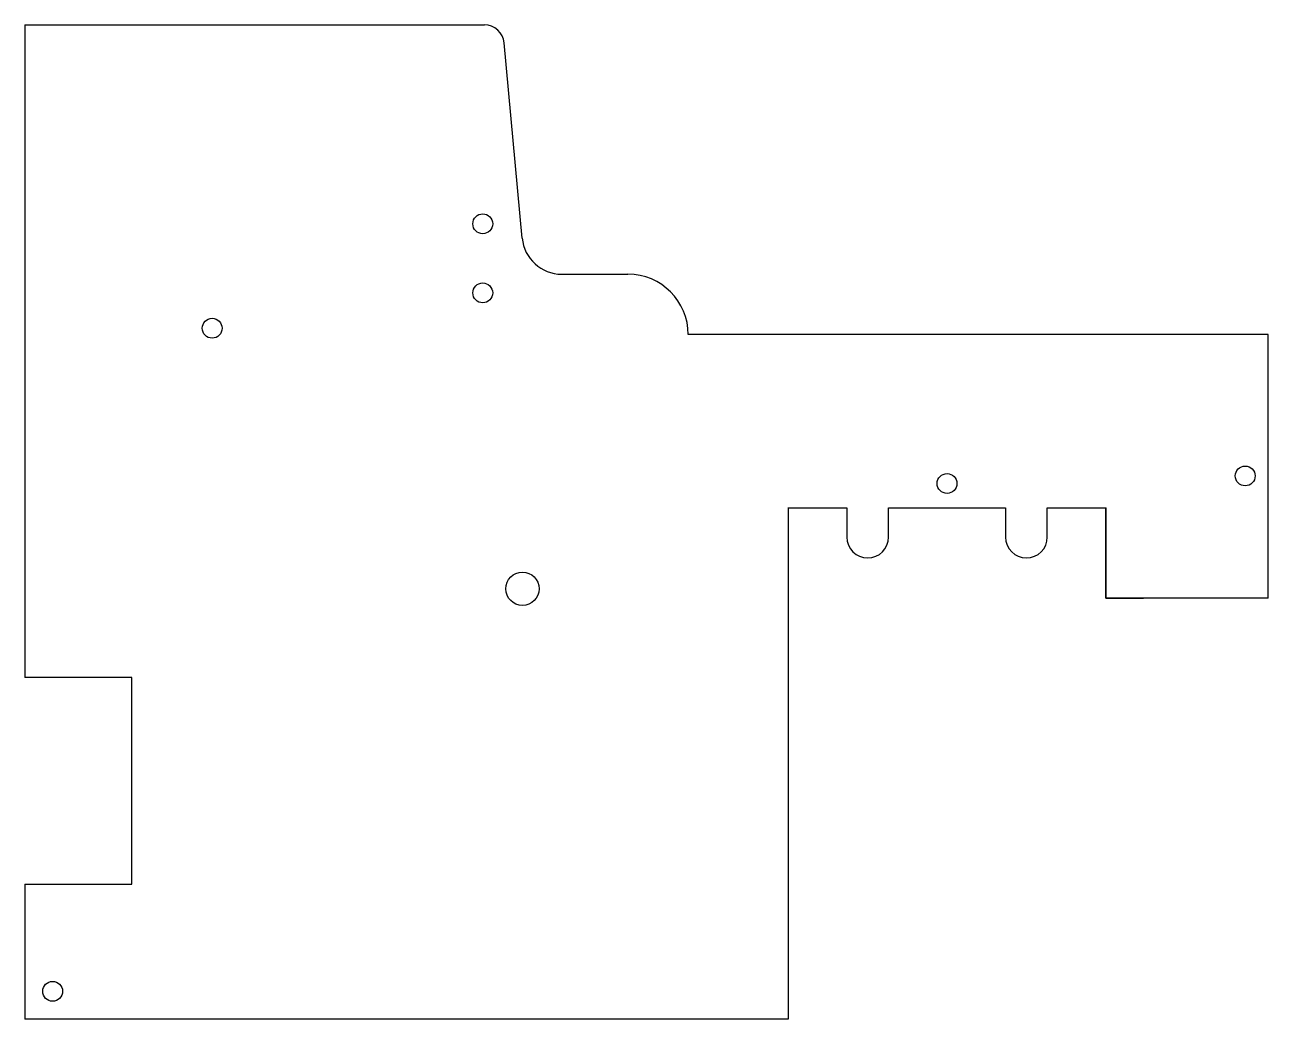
# Model space of a CAD drawing. Extents: x -48 to 109, y -84 to 41.
import ezdxf

# ---------------------------------------------------------------- set-up
doc = ezdxf.new("R2010")
doc.units = 0
doc.header["$MEASUREMENT"] = 0
doc.layers.add('MODELSKETCH_VISIBLE', color=7, linetype='CONTINUOUS')

msp = doc.modelspace()

# ---------------------------------------------------------------- linework, layer by layer
at = {"layer": 'MODELSKETCH_VISIBLE'}
for p, q in [((-47.69, 41), (10.2, 41)), ((-47.69, 41), (-47.69, -41.2)), ((14.97, 14.14), (12.69, 38.73)), ((19.95, 9.6), (28.29, 9.6)), ((75.74, 2), (35.89, 2)), ((108.94, 2), (75.74, 2)), ((108.94, -15.99), (108.94, 2)), ((108.94, -31.2), (108.94, 2)), ((48.44, -19.8), (48.49, -19.8)), ((48.49, -19.8), (48.94, -19.8)), ((48.49, -19.8), (48.49, -84.2)), ((48.94, -19.8), (48.99, -19.8)), ((48.99, -19.8), (55.36, -19.8)), ((55.36, -19.8), (55.86, -19.8)), ((55.86, -19.8), (55.86, -20.3)), ((55.86, -20.3), (55.86, -23.5)), ((61.12, -19.8), (61.62, -19.8)), ((61.12, -20.3), (61.12, -19.8)), ((61.12, -23.5), (61.12, -20.3)), ((61.62, -19.8), (67.99, -19.8)), ((67.99, -19.8), (68.49, -19.8)), ((68.49, -19.8), (68.99, -19.8)), ((68.99, -19.8), (75.36, -19.8)), ((75.36, -19.8), (75.86, -19.8)), ((75.86, -19.8), (75.86, -20.3)), ((75.86, -20.3), (75.86, -23.5)), ((81.12, -19.8), (88.54, -19.8)), ((81.12, -20.3), (81.12, -19.8)), ((81.12, -19.8), (81.62, -19.8)), ((81.12, -23.5), (81.12, -20.3)), ((81.62, -19.8), (87.99, -19.8)), ((87.99, -19.8), (88.49, -19.8)), ((88.49, -19.8), (88.49, -20.3)), ((88.49, -31.2), (88.49, -19.8)), ((88.49, -20.3), (88.49, -26.67)), ((88.49, -26.67), (88.49, -26.93)), ((88.49, -26.93), (88.49, -29.73)), ((88.49, -29.73), (88.49, -31.2)), ((88.49, -31.2), (88.54, -31.2)), ((93.24, -31.2), (88.49, -31.2)), ((88.54, -31.2), (93.24, -31.2)), ((108.94, -31.2), (93.24, -31.2)), ((-34.19, -41.2), (-47.69, -41.2)), ((-34.19, -67.2), (-34.19, -41.2)), ((-47.69, -67.2), (-47.69, -84.2)), ((-47.69, -67.2), (-34.19, -67.2)), ((48.49, -84.2), (-47.69, -84.2))]:
    msp.add_line(p, q, dxfattribs=at)
for centre, radius in [((10, 15.95), 1.25), ((10, 7.25), 1.25), ((-24.09, 2.8), 1.25), ((68.49, -16.75), 1.25), ((106.05, -15.8), 1.25), ((15, -30), 2.1), ((-44.19, -80.7), 1.25)]:
    msp.add_circle(centre, radius, dxfattribs=at)
for centre, radius, start, end in [((10.2, 38.5), 2.5, 5.286, 90), ((19.95, 14.6), 5, 185.286, 270), ((28.29, 2), 7.6, 0, 90), ((58.49, -23.5), 2.63, 180, 0), ((78.49, -23.5), 2.63, 180, 0), ((78.49, -23.5), 2.63, 180, 0)]:
    msp.add_arc(centre, radius, start, end, dxfattribs=at)

doc.saveas('drawing.dxf')
